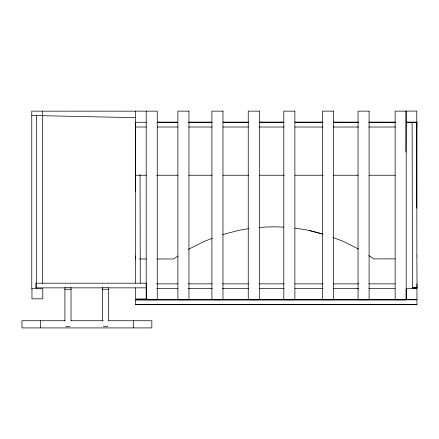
<?xml version="1.0" encoding="UTF-8"?>
<svg xmlns="http://www.w3.org/2000/svg" width="439" height="439" viewBox="0 0 439 439"><rect width="100%" height="100%" fill="white"/><g stroke="black" fill="none" stroke-linecap="round" stroke-linejoin="round"><path stroke-width="0.66" d="M416.232 288.884L416.232 287.512M416.463 208.07L416.803 122.234L405.938 122.201L405.938 111.089M405.856 152.135L405.982 122.201L412.748 122.223M178.102 256.036L173.586 258.977L157.239 258.983M188.271 249.429L204.031 241.45L212.35 238.289M222.589 234.629L237.965 230.563A174.931 174.931 0 0 1 248.452 228.703M412.122 122.278L416.765 122.251L416.869 256.052M412.122 122.229L412.413 287.852L417.05 287.775M412.413 287.852L417.05 287.825L416.869 256.003M135.366 111.177L31.767 111.149L31.767 288.736L42.781 288.736L42.781 298.827L31.954 298.827L31.954 288.736M31.767 115.479L135.366 117.674M157.113 122.201L177.68 122.201M188.649 122.201L211.955 122.201M222.924 122.201L248.287 122.201M283.934 122.201L259.257 122.201L283.962 122.251M333.289 122.201L358.658 122.201M368.936 122.201L394.985 122.201M146.324 122.251L135.366 122.251L135.448 258.994M157.277 122.251L177.822 122.251M188.781 122.251L212.059 122.251M223.017 122.251L248.353 122.251M333.239 122.234L358.603 122.251M368.842 122.223L395.577 122.251M135.366 127.014L146.324 127.014M157.277 127.014L177.822 127.014M188.781 127.014L212.059 127.014M223.017 127.014L248.353 127.014M259.312 127.014L283.962 127.014M294.915 127.014L322.994 127.014M333.261 127.014L358.603 127.014M368.87 127.014L395.577 127.014M135.366 175.249L146.335 175.249M156.619 175.249L177.877 175.249M188.847 175.249L212.158 175.249M223.127 175.249L248.496 175.249M259.465 175.249L284.143 175.249M295.112 175.249L323.225 175.249M333.508 175.249L358.191 175.249M369.161 175.249L395.215 175.249M139.536 258.988L146.346 258.988M394.99 258.884L373.83 258.895L368.744 255.591M156.739 283.863L177.965 283.863M188.238 283.863L212.202 283.863M222.469 283.863L248.49 283.863M259.444 283.863L284.093 283.863M295.046 283.863L323.12 283.863M333.393 283.863L358.723 283.863M368.996 283.863L395.012 283.863M65.164 287.852L35.822 287.852L35.822 283.21L146.379 283.21L146.379 298.959L135.558 298.959L135.558 287.852M70.624 287.852L102.704 287.852M108.845 287.852L146.379 287.852M156.739 288.626L177.965 288.626M188.238 288.626L212.202 288.626M222.469 288.626L248.49 288.626M259.444 288.626L284.093 288.626M295.046 288.626L323.12 288.626M333.393 288.626L358.723 288.626M368.996 288.626L395.012 288.626M64.829 289.252L71.085 289.252L71.085 287.704L64.895 287.704L64.895 320.964M102.474 289.252L108.724 289.252L108.724 287.704L102.539 287.704L102.539 320.964M135.558 299.93L406.009 299.93M135.558 304.545L416.968 304.545M65.065 320.733L21.95 320.733L21.95 327.911L151.839 327.911L151.839 320.733L108.724 320.733M71.206 320.733L103.269 320.733M65.735 326.364L70.108 326.364M103.379 326.364L107.753 326.364M309.418 230.535L322.879 234.08L309.418 230.535A174.931 174.931 0 0 0 294.97 228.154M333.124 237.515L343.364 241.395L358.526 249.056M140.266 283.089L140.046 174.815M135.47 256.03L135.629 283.117M416.765 122.201L416.803 207.625M416.446 122.3L416.512 207.631M416.924 283.863L416.924 288.626M416.803 127.014L416.765 111.089L395.144 111.138L395.144 299.733L416.951 299.733L135.558 299.782L135.558 304.693L416.968 304.693L416.951 288.626L406.13 288.626L406.13 299.733M416.474 122.3L416.474 194.768L416.468 175.249M406.201 111.138L406.201 299.733M146.192 111.138L146.192 299.733L157.25 299.733L157.25 111.138L135.366 111.138L135.366 191.569M133.286 320.733L133.286 327.911M108.658 289.252L108.658 320.964M71.014 289.252L71.014 320.964M42.588 111.149L42.588 283.259M40.503 320.733L40.503 327.911M36.404 115.479L36.404 288.736M259.032 227.484A174.931 174.931 0 0 1 283.693 227.144M188.951 111.138L177.888 111.138L177.888 299.733L188.951 299.733L188.951 111.138M222.968 111.138L211.911 111.138L211.911 299.733L222.968 299.733L222.968 111.138M259.306 111.138L248.249 111.138L248.249 299.733L259.306 299.733L259.306 111.138M294.871 111.138L283.813 111.138L283.813 299.733L294.871 299.733L294.871 111.138M333.53 111.138L322.467 111.138L322.467 299.733L333.53 299.733L333.53 111.138M369.095 111.138L358.032 111.138L358.032 299.733L369.095 299.733L369.095 111.138M323.011 122.201L294.904 122.201L322.994 122.251"/></g></svg>
